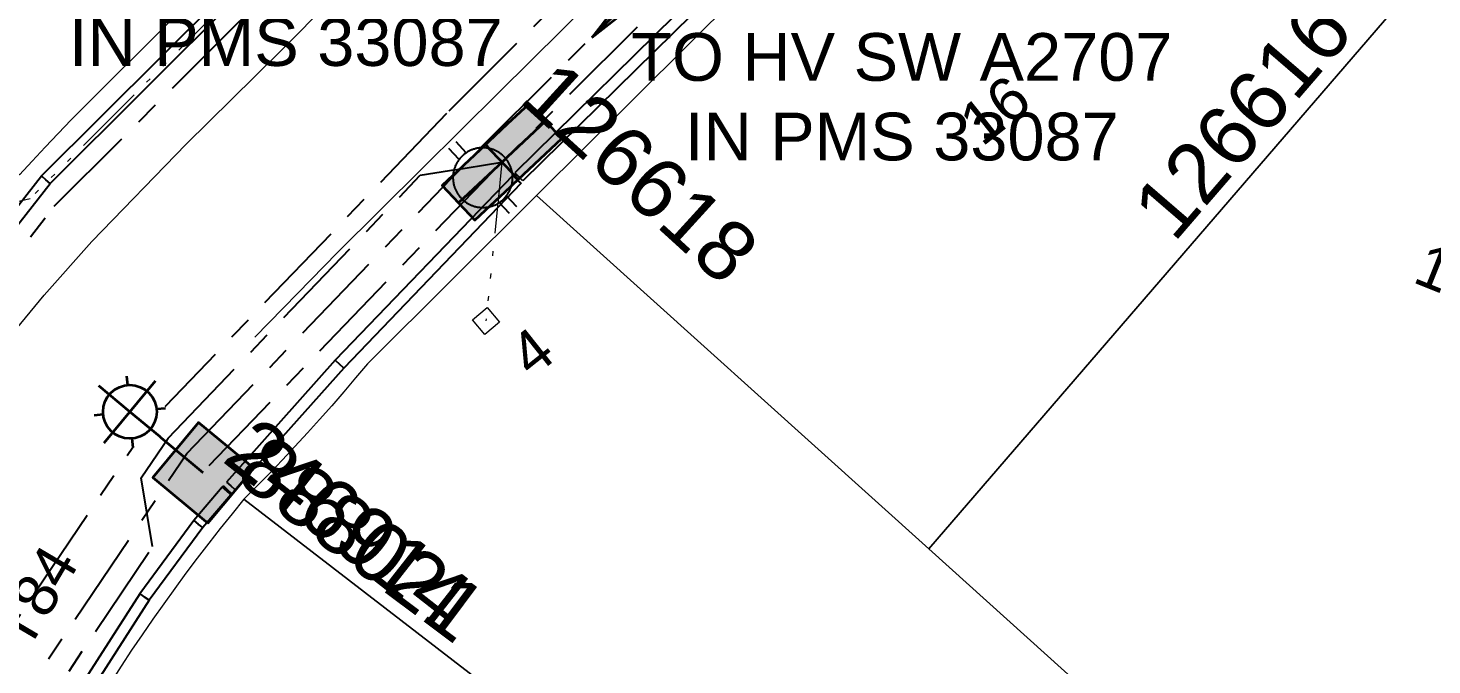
# Model space of a CAD drawing. Header units: metres. Extents: x 293418 to 294566, y 6233478 to 6234177.
# Drawn here: x 293794.6 to 293853.4, y 6233691.3 to 6233718 of the extents above; entities that cross this region are included whole.
import ezdxf
from ezdxf.enums import TextEntityAlignment as Align

# ---------------------------------------------------------------- set-up
doc = ezdxf.new("R2010")
doc.units = ezdxf.units.M
doc.linetypes.add('Cable Exist UG', pattern=[7, 4, -1, 1, -1])
doc.linetypes.add('PHANTOMX2', pattern=[6.6, 3, -0.75, 0.2, -0.75, 0.2, -0.75, 0.2, -0.75])
doc.layers.get('0').update_dxf_attribs({"color": 6})
doc.layers.add('_User Miscellaneous1_Cons Lines', color=6, linetype='Continuous', lineweight=13, transparency=0.7)
doc.layers.add('_User Miscellaneous3_Roads', color=7, linetype='Continuous', lineweight=13, transparency=0.5)
for name, color, linetype, lineweight in [('_User_HV_Exist', 1, 'Continuous', 35), ('_User_LV_Exist', 5, 'Continuous', 35), ('Cadastre Land Parcels_SP_EXT', 118, 'Continuous', 15), ('Mains_HV_EXT', 13, 'Continuous', 25), ('Mains_LV_EXT', 163, 'Continuous', 25), ('Mains_LV_SL_EXT', 135, 'Continuous', 25), ('Services_SP_EXT', 42, 'PHANTOMX2', 20)]:
    doc.layers.add(name, color=color, linetype=linetype, lineweight=lineweight)
for name, color, linetype in [('Duct_SP_EXT', 30, 'Continuous'), ('Equip_LV_EXT', 7, 'Continuous'), ('Equip_SP_SL_EXT', 7, 'Continuous'), ('SupportsUG_SP_LV_EXT', 7, 'Continuous'), ('SupportsUG_SP_LV_SL_EXT', 7, 'Continuous')]:
    doc.layers.add(name, color=color, linetype=linetype)
doc.layers.add('Features_HIDE', color=1, linetype='Continuous', plot=False)
doc.styles.add('COLUMN_LABEL', font='arial.ttf', dxfattribs={"height": 2})
doc.styles.add('iecARIAL', font='arial.ttf', dxfattribs={"height": 2})
doc.styles.add('POLE_LABEL', font='arial.ttf', dxfattribs={"height": 2})
doc.styles.add('SL_LABEL', font='arial.ttf', dxfattribs={"height": 2})
doc.styles.get("Standard").update_dxf_attribs({"font": 'arial.ttf'})

# ---------------------------------------------------------------- blocks, each defined once
blk = doc.blocks.new('*U562')
at = {"width": 0.9}
blk.add_attdef('LNUMBER', text='', height=1, rotation=140.26131, dxfattribs=at).set_placement((-4.743, 5.244), align=Align.MIDDLE_LEFT)
at = {"flags": 9}
for tag, p in [('LRATECODE', (-7.4, 0)), ('LOUTREACHVOCAB', (-7.2, 0)), ('LOUTREACH', (-7, 0)), ('LANTNUMBER', (-6.6, 0)), ('LNEW', (-6.4, 0)), ('LMASTVOCAB', (-6.2, 0)), ('LMAST', (-6, 0)), ('LLAMPVOCAB', (-5.8, 0)), ('LLAMP', (-5.6, 0)), ('LEXIST', (-5.4, 0)), ('LCHARGE3PERCENT', (-5.2, 0)), ('LCHARGE3', (-5, 0)), ('LCHARGE2PERCENT', (-4.8, 0)), ('LCHARGE2', (-4.6, 0)), ('LCHARGE1PERCENT', (-4.4, 0)), ('LCHARGE1', (-4.2, 0)), ('LCATEGORY', (-4, 0)), ('LBRACKETVOCAB', (-3.8, 0)), ('LBRACKET', (-3.6, 0)), ('LKINGHEIGHT', (-3.4, 0)), ('CREPLACE', (-3.2, 0)), ('CREMOVE', (-3, 0)), ('CNUMBER', (-2.8, 0)), ('CNEW', (-2.6, 0)), ('CEXIST', (-2.4, 0)), ('USAGE', (-2.2, 0)), ('STATE', (-2, 0)), ('OWNED_BY', (-1.8, 0)), ('ORIENTATION', (-1.6, 0)), ('OPERATING_VOLTAGE', (-1.4, 0)), ('NO_PHASES', (-1.2, 0)), ('LANTERN_TYPE', (-1, 0)), ('LANTERN_PURPOSE', (-0.8, 0)), ('CONTROL_TYPE', (-0.6, 0)), ('CONSTRUCTED_VOLTAGE', (-0.4, 0))]:
    blk.add_attdef(tag, text='', height=0.001, rotation=270, dxfattribs=at).set_placement(p, align=Align.MIDDLE_LEFT)
at = {"style": 'SL_LABEL', "flags": 9}
blk.add_attdef('STREET_CODE', text='', height=0.001, rotation=270, dxfattribs=at).set_placement((0.001, 0), align=Align.MIDDLE_LEFT)
at = {"flags": 1}
blk.add_attdef('Z', (0, 0), '', height=0.001, rotation=270, dxfattribs=at)
at = {"flags": 9}
for tag, p in [('LREMOVE', (0, -7.6)), ('LREPLACE', (0, -7.8)), ('LTYPE', (0, -8)), ('LTYPEVOCAB', (0, -8.2)), ('LEGEND', (0, -8.4)), ('SUBURB', (0, -8.6)), ('STREETNAME', (0, -8.8)), ('LOCATION', (0, -9)), ('NOTES', (0, -9.2)), ('MAINTAINED_BY', (0, -9.863))]:
    blk.add_attdef(tag, text='', height=0.001, dxfattribs=at).set_placement(p, align=Align.MIDDLE_LEFT)
blk.add_attdef('OPERATED_BY', (0, -9.607), '', height=0.001, dxfattribs=at)
at = {"layer": 'Features_HIDE', "width": 0.9}
blk.add_attdef('ASSET_NUM', text='', height=1, rotation=140.26131, dxfattribs=at).set_placement((-6.022, 3.706), align=Align.MIDDLE_LEFT)
blk.add_wipeout([(-4.374, 3.636), (-3.213, 4.051), (-1.997, 3.855), (-1.582, 2.695), (-1.778, 1.479), (-2.938, 1.063), (-4.155, 1.26), (-4.57, 2.42)])
for p, q in [((-3.076, 2.557), (-4.374, 3.636)), ((-3.213, 4.051), (-3.179, 3.677)), ((-3.076, 2.557), (-1.997, 3.855)), ((-4.57, 2.42), (-4.196, 2.454)), ((-4.155, 1.26), (-3.076, 2.557)), ((0, 0), (-3.076, 2.557)), ((-1.582, 2.695), (-1.956, 2.66)), ((-2.938, 1.063), (-2.973, 1.437))]:
    blk.add_line(p, q)
blk.add_circle((-3.076, 2.557), 1.125)
blk = doc.blocks.new('CCP_EXT')
at = {"flags": 9}
for tag, p in [('OWNED_BY', (0, -1)), ('USAGE', (0, -1.2)), ('STATE', (0, -1.8)), ('LEGEND', (0, -1.4)), ('LIFE_SUPPORT', (0, -1.6)), ('NOTES', (0, -2))]:
    blk.add_attdef(tag, text='', height=0.2, dxfattribs=at).set_placement(p, align=Align.MIDDLE_LEFT)
blk.add_wipeout([(0, 0.566), (0.566, 0), (0, -0.566), (-0.566, 0)])
blk.add_lwpolyline([(-0.566, 0), (0, 0.566), (0.566, 0), (0, -0.566), (-0.566, 0)])
at = {"flags": 1}
blk.add_attdef('Z', (0, 0), '', height=0.2, dxfattribs=at)
at = {"flags": 9}
for tag, p in [('CCP_TYPE', (0, 0)), ('OPERATING_VOLTAGE', (0, -0.6)), ('CONSTRUCTED_VOLTAGE', (0, -0.2)), ('NO_PHASES', (0, -0.4)), ('ORIENTATION', (0, -0.8))]:
    blk.add_attdef(tag, text='', height=0.2, dxfattribs=at).set_placement(p, align=Align.MIDDLE_LEFT)
blk = doc.blocks.new('LV_UG_LINKS_OPEN_EXT')
at = {"layer": 'Equip_LV_EXT'}
for tag, height, flags, p in [('ACTUAL_STATUS', 0.167, 9, (3.167, -1.667)), ('CONSTRUCTED_VOLTAGE', 0.167, 9, (3.167, -1.833)), ('NO_PHASES', 0.167, 9, (3.167, -2)), ('OPERATING_VOLTAGE', 0.2, 9, (3, -2.6)), ('ORIENTATION', 0.2, 9, (3, -2.8)), ('STATE', 0.2, 9, (3, -3)), ('SWITCH_TYPE', 0.2, 9, (3, -3.2)), ('USAGE', 0.2, 9, (3, -3.4)), ('NOTES', 0.2, 9, (3, -3.6)), ('OWNED_BY', 0.2, 9, (3, -3.8)), ('OPERATED_BY', 0.2, 9, (3, -4)), ('MAINTAINED_BY', 0.2, 9, (3, -4.2)), ('TYPE', 0.2, 9, (3, -4.6)), ('Z', 0.2, 1, (3, -4.8)), ('NUMBER_OF_PHASES', 0.2, 9, (3, -4.4))]:
    blk.add_attdef(tag, text='', height=height, dxfattribs=dict(at, flags=flags)).set_placement(p, align=Align.MIDDLE_LEFT)
blk.add_wipeout([(4, 1.25), (3.969, 1.25), (3.939, 1.248), (3.908, 1.247), (3.877, 1.244), (3.847, 1.241), (3.817, 1.236), (3.786, 1.232), (3.756, 1.226), (3.726, 1.22), (3.696, 1.213), (3.667, 1.205), (3.637, 1.196), (3.608, 1.187), (3.579, 1.177), (3.55, 1.166), (3.522, 1.155), (3.493, 1.143), (3.466, 1.13), (3.438, 1.117), (3.411, 1.102), (3.384, 1.088), (3.357, 1.072), (3.331, 1.056), (3.306, 1.039), (3.28, 1.022), (3.255, 1.004), (3.231, 0.985), (3.207, 0.966), (3.184, 0.947), (3.161, 0.926), (3.138, 0.905), (3.116, 0.884), (3.095, 0.862), (3.074, 0.839), (3.053, 0.816), (3.034, 0.793), (3.015, 0.769), (2.996, 0.745), (2.978, 0.72), (2.961, 0.694), (2.944, 0.669), (2.928, 0.643), (2.912, 0.616), (2.898, 0.589), (2.883, 0.562), (2.87, 0.534), (2.857, 0.507), (2.845, 0.478), (2.834, 0.45), (2.823, 0.421), (2.813, 0.392), (2.804, 0.363), (2.795, 0.333), (2.787, 0.304), (2.78, 0.274), (2.774, 0.244), (2.768, 0.214), (2.764, 0.183), (2.759, 0.153), (2.756, 0.123), (2.753, 0.092), (2.752, 0.061), (2.75, 0.031), (2.75, 0), (2.75, -0.031), (2.752, -0.061), (2.753, -0.092), (2.756, -0.123), (2.759, -0.153), (2.764, -0.183), (2.768, -0.214), (2.774, -0.244), (2.78, -0.274), (2.787, -0.304), (2.795, -0.333), (2.804, -0.363), (2.813, -0.392), (2.823, -0.421), (2.834, -0.45), (2.845, -0.478), (2.857, -0.507), (2.87, -0.534), (2.883, -0.562), (2.898, -0.589), (2.912, -0.616), (2.928, -0.643), (2.944, -0.669), (2.961, -0.694), (2.978, -0.72), (2.996, -0.745), (3.015, -0.769), (3.034, -0.793), (3.053, -0.816), (3.074, -0.839), (3.095, -0.862), (3.116, -0.884), (3.138, -0.905), (3.161, -0.926), (3.184, -0.947), (3.207, -0.966), (3.231, -0.985), (3.255, -1.004), (3.28, -1.022), (3.306, -1.039), (3.331, -1.056), (3.357, -1.072), (3.384, -1.088), (3.411, -1.102), (3.438, -1.117), (3.466, -1.13), (3.493, -1.143), (3.522, -1.155), (3.55, -1.166), (3.579, -1.177), (3.608, -1.187), (3.637, -1.196), (3.667, -1.205), (3.696, -1.213), (3.726, -1.22), (3.756, -1.226), (3.786, -1.232), (3.817, -1.236), (3.847, -1.241), (3.877, -1.244), (3.908, -1.247), (3.939, -1.248), (3.969, -1.25), (4, -1.25), (4.031, -1.25), (4.061, -1.248), (4.092, -1.247), (4.123, -1.244), (4.153, -1.241), (4.183, -1.236), (4.214, -1.232), (4.244, -1.226), (4.274, -1.22), (4.304, -1.213), (4.333, -1.205), (4.363, -1.196), (4.392, -1.187), (4.421, -1.177), (4.45, -1.166), (4.478, -1.155), (4.507, -1.143), (4.534, -1.13), (4.562, -1.117), (4.589, -1.102), (4.616, -1.088), (4.643, -1.072), (4.669, -1.056), (4.694, -1.039), (4.72, -1.022), (4.745, -1.004), (4.769, -0.985), (4.793, -0.966), (4.816, -0.947), (4.839, -0.926), (4.862, -0.905), (4.884, -0.884), (4.905, -0.862), (4.926, -0.839), (4.947, -0.816), (4.966, -0.793), (4.985, -0.769), (5.004, -0.745), (5.022, -0.72), (5.039, -0.694), (5.056, -0.669), (5.072, -0.643), (5.088, -0.616), (5.102, -0.589), (5.117, -0.562), (5.13, -0.534), (5.143, -0.507), (5.155, -0.478), (5.166, -0.45), (5.177, -0.421), (5.187, -0.392), (5.196, -0.363), (5.205, -0.333), (5.213, -0.304), (5.22, -0.274), (5.226, -0.244), (5.232, -0.214), (5.236, -0.183), (5.241, -0.153), (5.244, -0.123), (5.247, -0.092), (5.248, -0.061), (5.25, -0.031), (5.25, 0), (5.25, 0.031), (5.248, 0.061), (5.247, 0.092), (5.244, 0.123), (5.241, 0.153), (5.236, 0.183), (5.232, 0.214), (5.226, 0.244), (5.22, 0.274), (5.213, 0.304), (5.205, 0.333), (5.196, 0.363), (5.187, 0.392), (5.177, 0.421), (5.166, 0.45), (5.155, 0.478), (5.143, 0.507), (5.13, 0.534), (5.117, 0.562), (5.102, 0.589), (5.088, 0.616), (5.072, 0.643), (5.056, 0.669), (5.039, 0.694), (5.022, 0.72), (5.004, 0.745), (4.985, 0.769), (4.966, 0.793), (4.947, 0.816), (4.926, 0.839), (4.905, 0.862), (4.884, 0.884), (4.862, 0.905), (4.839, 0.926), (4.816, 0.947), (4.793, 0.966), (4.769, 0.985), (4.745, 1.004), (4.72, 1.022), (4.694, 1.039), (4.669, 1.056), (4.643, 1.072), (4.616, 1.088), (4.589, 1.102), (4.562, 1.117), (4.534, 1.13), (4.507, 1.143), (4.478, 1.155), (4.45, 1.166), (4.421, 1.177), (4.392, 1.187), (4.363, 1.196), (4.333, 1.205), (4.304, 1.213), (4.274, 1.22), (4.244, 1.226), (4.214, 1.232), (4.183, 1.236), (4.153, 1.241), (4.123, 1.244), (4.092, 1.247), (4.061, 1.248), (4.031, 1.25)]).dxf.layer = 'Equip_LV_EXT'
for p, q in [((3.792, 1.863), (3.792, 1.232)), ((4.208, 1.863), (4.208, 1.232)), ((3.792, -1.232), (3.792, -1.863)), ((4.208, -1.232), (4.208, -1.863))]:
    blk.add_line(p, q, dxfattribs=at)
at = {"layer": 'Equip_LV_EXT', "flags": 128}
blk.add_lwpolyline([(4, 1.25), (3.969, 1.25), (3.939, 1.248), (3.908, 1.247), (3.877, 1.244), (3.847, 1.241), (3.817, 1.236), (3.786, 1.232), (3.756, 1.226), (3.726, 1.22), (3.696, 1.213), (3.667, 1.205), (3.637, 1.196), (3.608, 1.187), (3.579, 1.177), (3.55, 1.166), (3.522, 1.155), (3.493, 1.143), (3.466, 1.13), (3.438, 1.117), (3.411, 1.102), (3.384, 1.088), (3.357, 1.072), (3.331, 1.056), (3.306, 1.039), (3.28, 1.022), (3.255, 1.004), (3.231, 0.985), (3.207, 0.966), (3.184, 0.947), (3.161, 0.926), (3.138, 0.905), (3.116, 0.884), (3.095, 0.862), (3.074, 0.839), (3.053, 0.816), (3.034, 0.793), (3.015, 0.769), (2.996, 0.745), (2.978, 0.72), (2.961, 0.694), (2.944, 0.669), (2.928, 0.643), (2.912, 0.616), (2.898, 0.589), (2.883, 0.562), (2.87, 0.534), (2.857, 0.507), (2.845, 0.478), (2.834, 0.45), (2.823, 0.421), (2.813, 0.392), (2.804, 0.363), (2.795, 0.333), (2.787, 0.304), (2.78, 0.274), (2.774, 0.244), (2.768, 0.214), (2.764, 0.183), (2.759, 0.153), (2.756, 0.123), (2.753, 0.092), (2.752, 0.061), (2.75, 0.031), (2.75, 0), (2.75, -0.031), (2.752, -0.061), (2.753, -0.092), (2.756, -0.123), (2.759, -0.153), (2.764, -0.183), (2.768, -0.214), (2.774, -0.244), (2.78, -0.274), (2.787, -0.304), (2.795, -0.333), (2.804, -0.363), (2.813, -0.392), (2.823, -0.421), (2.834, -0.45), (2.845, -0.478), (2.857, -0.507), (2.87, -0.534), (2.883, -0.562), (2.898, -0.589), (2.912, -0.616), (2.928, -0.643), (2.944, -0.669), (2.961, -0.694), (2.978, -0.72), (2.996, -0.745), (3.015, -0.769), (3.034, -0.793), (3.053, -0.816), (3.074, -0.839), (3.095, -0.862), (3.116, -0.884), (3.138, -0.905), (3.161, -0.926), (3.184, -0.947), (3.207, -0.966), (3.231, -0.985), (3.255, -1.004), (3.28, -1.022), (3.306, -1.039), (3.331, -1.056), (3.357, -1.072), (3.384, -1.088), (3.411, -1.102), (3.438, -1.117), (3.466, -1.13), (3.493, -1.143), (3.522, -1.155), (3.55, -1.166), (3.579, -1.177), (3.608, -1.187), (3.637, -1.196), (3.667, -1.205), (3.696, -1.213), (3.726, -1.22), (3.756, -1.226), (3.786, -1.232), (3.817, -1.236), (3.847, -1.241), (3.877, -1.244), (3.908, -1.247), (3.939, -1.248), (3.969, -1.25), (4, -1.25), (4.031, -1.25), (4.061, -1.248), (4.092, -1.247), (4.123, -1.244), (4.153, -1.241), (4.183, -1.236), (4.214, -1.232), (4.244, -1.226), (4.274, -1.22), (4.304, -1.213), (4.333, -1.205), (4.363, -1.196), (4.392, -1.187), (4.421, -1.177), (4.45, -1.166), (4.478, -1.155), (4.507, -1.143), (4.534, -1.13), (4.562, -1.117), (4.589, -1.102), (4.616, -1.088), (4.643, -1.072), (4.669, -1.056), (4.694, -1.039), (4.72, -1.022), (4.745, -1.004), (4.769, -0.985), (4.793, -0.966), (4.816, -0.947), (4.839, -0.926), (4.862, -0.905), (4.884, -0.884), (4.905, -0.862), (4.926, -0.839), (4.947, -0.816), (4.966, -0.793), (4.985, -0.769), (5.004, -0.745), (5.022, -0.72), (5.039, -0.694), (5.056, -0.669), (5.072, -0.643), (5.088, -0.616), (5.102, -0.589), (5.117, -0.562), (5.13, -0.534), (5.143, -0.507), (5.155, -0.478), (5.166, -0.45), (5.177, -0.421), (5.187, -0.392), (5.196, -0.363), (5.205, -0.333), (5.213, -0.304), (5.22, -0.274), (5.226, -0.244), (5.232, -0.214), (5.236, -0.183), (5.241, -0.153), (5.244, -0.123), (5.247, -0.092), (5.248, -0.061), (5.25, -0.031), (5.25, 0), (5.25, 0.031), (5.248, 0.061), (5.247, 0.092), (5.244, 0.123), (5.241, 0.153), (5.236, 0.183), (5.232, 0.214), (5.226, 0.244), (5.22, 0.274), (5.213, 0.304), (5.205, 0.333), (5.196, 0.363), (5.187, 0.392), (5.177, 0.421), (5.166, 0.45), (5.155, 0.478), (5.143, 0.507), (5.13, 0.534), (5.117, 0.562), (5.102, 0.589), (5.088, 0.616), (5.072, 0.643), (5.056, 0.669), (5.039, 0.694), (5.022, 0.72), (5.004, 0.745), (4.985, 0.769), (4.966, 0.793), (4.947, 0.816), (4.926, 0.839), (4.905, 0.862), (4.884, 0.884), (4.862, 0.905), (4.839, 0.926), (4.816, 0.947), (4.793, 0.966), (4.769, 0.985), (4.745, 1.004), (4.72, 1.022), (4.694, 1.039), (4.669, 1.056), (4.643, 1.072), (4.616, 1.088), (4.589, 1.102), (4.562, 1.117), (4.534, 1.13), (4.507, 1.143), (4.478, 1.155), (4.45, 1.166), (4.421, 1.177), (4.392, 1.187), (4.363, 1.196), (4.333, 1.205), (4.304, 1.213), (4.274, 1.22), (4.244, 1.226), (4.214, 1.232), (4.183, 1.236), (4.153, 1.241), (4.123, 1.244), (4.092, 1.247), (4.061, 1.248), (4.031, 1.25)], close=True, dxfattribs=at)
blk = doc.blocks.new('PILLAR_EXT')
blk.add_hatch(color=256).paths.add_polyline_path([(-2.5, 1), (-2.5, -1), (2.5, -1), (2.5, 1)])
for p, q in [((0, 1), (0, -1)), ((-2.5, 0), (2.5, 0))]:
    blk.add_line(p, q)
at = {"ltscale": 10}
blk.add_line((2.5, 0), (-2.5, 0), dxfattribs=at)
blk.add_lwpolyline([(-2.5, -1), (-1.25, -1), (1.25, -1), (2.5, -1), (2.5, 1), (-2.5, 1)], close=True)
at = {"width": 0.9, "flags": 8}
blk.add_attdef('ASSET_NUM', text='', height=2, rotation=90, dxfattribs=at).set_placement((-2, 4), align=Align.MIDDLE_LEFT)
for tag, p, flags in [('OWNED_BY', (0, -0.2), 9), ('STATE', (0, -0.4), 9), ('SUPPORT_TYPE', (0, -0.6), 9), ('USAGE', (0, -0.8), 9), ('LEGEND', (0, -1), 9), ('LOCATION', (0, -1.2), 9), ('STREETNAME', (0, -1.8), 9), ('NOTES', (0, -1.4), 9), ('PARENT', (0, -1.6), 9), ('SUBURB', (0, -2), 1)]:
    blk.add_attdef(tag, p, '', height=0.2, dxfattribs=dict(flags=flags))
blk = doc.blocks.new('*U528')
h = blk.add_hatch(color=256)
h.dxf.hatch_style = 1
h.paths.add_polyline_path([(-2.818, -2.839), (0.355, -0.352), (-0.355, 0.352)])
blk.add_line((-0.352, -0.355), (-2.818, -2.839))
at = {"flags": 128}
blk.add_lwpolyline([(-2.818, -2.839), (0.355, -0.352), (-0.355, 0.352)], close=True, dxfattribs=at)
blk.add_circle((0, 0), 0.0001)
blk = doc.blocks.new('COLUMN_EXT')
blk.add_hatch(color=256).paths.add_polyline_path([(1.5, -1.5), (1.5, 1.5), (-1.5, 1.5), (-1.5, -1.5)])
blk.add_lwpolyline([(1.5, 1.5), (-1.5, 1.5), (-1.5, -1.5), (1.5, -1.5)], close=True)
at = {"flags": 9}
for tag, p in [('SUBURB', (-1.813, 1.8)), ('NOTES', (-1.813, 2)), ('STREETNAME', (-1.813, 1.6)), ('LOCATION', (-1.813, 1.4)), ('LEGEND', (-1.813, 1.2)), ('OWNED_BY', (-1.813, 0.6)), ('USAGE', (-1.813, 1)), ('STATE', (-1.813, 0.8)), ('COLUMN_TYPE', (-1.813, 0.4))]:
    blk.add_attdef(tag, text='', height=0.2, rotation=180, dxfattribs=at).set_placement(p, align=Align.MIDDLE_LEFT)
at = {"flags": 1}
blk.add_attdef('Z', (-1.813, 2.351), '', height=0.2, rotation=180, dxfattribs=at)
at = {"flags": 9}
for tag, style, p in [('STRUCTURE_PLANT_NUMBER', 'POLE_LABEL', (-1.813, -0.031)), ('STREET_CODE', 'COLUMN_LABEL', (-1.813, 0.2))]:
    blk.add_attdef(tag, text='', height=0.2, rotation=180, dxfattribs=dict(at, style=style)).set_placement(p, align=Align.MIDDLE_LEFT)
at = {"style": 'COLUMN_LABEL', "width": 0.9, "flags": 8}
blk.add_attdef('ASSET_NUM', text='', height=2, rotation=270, dxfattribs=at).set_placement((2, -4), align=Align.MIDDLE_LEFT)

msp = doc.modelspace()

# ---------------------------------------------------------------- linework, layer by layer
at = {"layer": '_User Miscellaneous1_Cons Lines', "flags": 128}
msp.add_lwpolyline([(293910.193, 6233798.197, -0.026616), (293883.543, 6233815.678), (293879.766, 6233818.5), (293875.968, 6233821.434), (293872.29, 6233824.322), (293867.139, 6233828.367), (293861.988, 6233832.412), (293856.045, 6233837.079), (293850.577, 6233841.372), (293848.334, 6233843.133), (293846.17, 6233845.31, 0), (293842.01, 6233849.493), (293835.734, 6233855.804), (293818.328, 6233873.306, 0.17303)], format="xyb", dxfattribs=at)
at = {"layer": '_User Miscellaneous3_Roads'}
for p, q in [((293821.246, 6233722.221, 102.028), (293816.958, 6233717.937, 101.774)), ((293805.053, 6233716.941, 101.382), (293808.285, 6233720.202, 101.566)), ((293816.958, 6233717.937, 101.774), (293814.327, 6233715.328, 101.624)), ((293801.215, 6233713.158, 101.154), (293805.053, 6233716.941, 101.382)), ((293814.327, 6233715.328, 101.624), (293811.117, 6233712.146, 101.437)), ((293797.26, 6233709.075, 100.93), (293801.215, 6233713.158, 101.154)), ((293811.117, 6233712.146, 101.437), (293807.549, 6233708.606, 101.214)), ((293795.264, 6233706.819, 100.811), (293797.26, 6233709.075, 100.93)), ((293807.549, 6233708.606, 101.214), (293805.872, 6233706.896, 101.119)), ((293792.848, 6233703.905, 100.664), (293795.264, 6233706.819, 100.811)), ((293805.872, 6233706.896, 101.119), (293804.084, 6233705.062, 101.013))]:
    msp.add_line(p, q, dxfattribs=at)
at = {"layer": '_User_HV_Exist', "linetype": 'Cable Exist UG', "flags": 128}
for points in [[(293895.176, 6233811.155, 0.034696), (293912.718, 6233800.201), (293924.912, 6233793.909), (293921.761, 6233787.834, 0.076991), (293909.658, 6233757.394, 0.076324), (293907.612, 6233733.595), (293907.962, 6233717.911), (293892.304, 6233717.093), (293883.201, 6233716.849, -0.214624), (293844.158, 6233734.191), (293843.559, 6233734.865), (293832.581, 6233734.883), (293819.103, 6233721.416)], [(293820.017, 6233719.456), (293833.63, 6233733.031), (293842.553, 6233733.025, 0.20274), (293880.766, 6233714.85, 0.00622), (293892.353, 6233715.098), (293908.061, 6233715.909), (293908.467, 6233700.054)]]:
    msp.add_lwpolyline(points, format="xyb", dxfattribs=at)
at = {"layer": 'Cadastre Land Parcels_SP_EXT', "linetype": 'Continuous'}
for points in [[(293794.765, 6233712.444), (293795.306, 6233713.024), (293795.85, 6233713.598), (293796.4, 6233714.168), (293796.954, 6233714.734), (293797.513, 6233715.294), (293804.371, 6233722.114), (293780.618, 6233745.996), (293778.491, 6233743.881), (293769.422, 6233734.404), (293794.231, 6233711.86), (293794.765, 6233712.444)], [(293836.393, 6233675.502), (293845.395, 6233684.417), (293832.316, 6233696.203), (293815.893, 6233711.001), (293808.802, 6233703.948), (293808.31, 6233703.359), (293807.814, 6233702.774), (293807.311, 6233702.195), (293806.803, 6233701.62), (293806.288, 6233701.051), (293805.769, 6233700.485), (293805.244, 6233699.927), (293804.713, 6233699.372), (293804.177, 6233698.823), (293803.635, 6233698.279), (293834.983, 6233674.104), (293836.393, 6233675.502)], [(293834.983, 6233674.104), (293803.635, 6233698.279), (293803.136, 6233697.668), (293802.643, 6233697.051), (293802.157, 6233696.43), (293801.677, 6233695.804), (293801.203, 6233695.173), (293800.734, 6233694.537), (293800.273, 6233693.896), (293799.818, 6233693.251), (293799.37, 6233692.6), (293798.929, 6233691.946), (293798.494, 6233691.287), (293798.065, 6233690.624), (293797.644, 6233689.957), (293797.229, 6233689.285), (293796.821, 6233688.609), (293796.42, 6233687.929), (293796.026, 6233687.244), (293795.638, 6233686.556), (293795.258, 6233685.864), (293793.106, 6233681.9), (293825.239, 6233664.452), (293834.983, 6233674.104)]]:
    msp.add_lwpolyline(points, close=True, dxfattribs=at)
for points in [[(293834.805, 6233729.809), (293815.893, 6233711.001), (293832.316, 6233696.203), (293852.982, 6233720.172)], [(293853.527, 6233719.833), (293852.982, 6233720.172), (293832.316, 6233696.203), (293845.395, 6233684.417)]]:
    msp.add_lwpolyline(points, dxfattribs=at)
at = {"layer": 'Duct_SP_EXT'}
for p, q in [((293795.158, 6233711.822), (293804.902, 6233721.54)), ((293795.517, 6233711.503), (293805.241, 6233721.2)), ((293789.443, 6233704.545), (293795.158, 6233711.822)), ((293789.826, 6233704.255), (293795.517, 6233711.503)), ((293795.158, 6233711.822), (293795.338, 6233711.662)), ((293795.517, 6233711.503), (293795.338, 6233711.662)), ((293807.459, 6233704.097), (293802.908, 6233698.995)), ((293807.812, 6233703.771), (293803.266, 6233698.676)), ((293807.459, 6233704.097), (293807.635, 6233703.934)), ((293807.812, 6233703.771), (293807.635, 6233703.934)), ((293802.723, 6233698.783), (293801.531, 6233697.383)), ((293803.081, 6233698.464), (293801.908, 6233697.085)), ((293802.772, 6233698.835), (293802.723, 6233698.783)), ((293802.723, 6233698.783), (293802.902, 6233698.624)), ((293802.772, 6233698.835), (293802.947, 6233698.671)), ((293803.081, 6233698.464), (293802.902, 6233698.624)), ((293802.908, 6233698.995), (293803.087, 6233698.835)), ((293803.122, 6233698.507), (293802.947, 6233698.671)), ((293803.122, 6233698.507), (293803.081, 6233698.464)), ((293803.266, 6233698.676), (293803.087, 6233698.835)), ((293801.531, 6233697.383), (293799.273, 6233694.315)), ((293801.531, 6233697.383), (293801.72, 6233697.234)), ((293801.908, 6233697.085), (293799.668, 6233694.043)), ((293801.908, 6233697.085), (293801.72, 6233697.234)), ((293799.273, 6233694.315), (293796.864, 6233690.569)), ((293799.668, 6233694.043), (293797.274, 6233690.319)), ((293799.273, 6233694.315), (293799.47, 6233694.179)), ((293799.668, 6233694.043), (293799.47, 6233694.179))]:
    msp.add_line(p, q, dxfattribs=at)
at = {"layer": 'Mains_LV_EXT', "linetype": 'Cable Exist UG'}
msp.add_lwpolyline([(293774.331, 6233676.519), (293775.997, 6233679.628), (293775.997, 6233679.628), (293780.293, 6233687.648), (293782.902, 6233692.519), (293787.304, 6233699.817), (293795.69, 6233710.553), (293805.912, 6233720.767)], dxfattribs=at)
at = {"layer": 'Services_SP_EXT'}
msp.add_lwpolyline([(293805.943, 6233720.797), (293803.694, 6233719.887), (293794.673, 6233710.864), (293789.047, 6233709.536)], dxfattribs=at)

# ---------------------------------------------------------------- block references
at = {"layer": '_User_HV_Exist'}
msp.add_blockref('*U528', (293821.029, 6233720.465), dxfattribs=at)
at = {"layer": '_User_LV_Exist'}
ref = msp.add_blockref('PILLAR_EXT', (293853.905, 6233722.041), dxfattribs=dict(at, rotation=148.2792857686622))
ref.add_attrib('ASSET_NUM', '126616', dxfattribs={"layer": '0', "height": 2.5, "rotation": 49.23179, "style": 'iecARIAL'}).set_placement((293849.251, 6233718.627), align=Align.MIDDLE_RIGHT)
at = {"layer": 'SupportsUG_SP_LV_EXT'}
ref = msp.add_blockref('PILLAR_EXT', (293853.905, 6233722.041), dxfattribs=dict(at, rotation=148.2792857686622))
ref.add_attrib('ASSET_NUM', '126616', dxfattribs={"layer": '0', "height": 2.5, "rotation": 49.23179, "style": 'iecARIAL'}).set_placement((293849.251, 6233718.627), align=Align.MIDDLE_RIGHT)

# ---------------------------------------------------------------- texts
at = {"layer": '_User_HV_Exist', "char_height": 2, "attachment_point": 5}
for s, insert in [('TO HV SW A2709 IN PMS 33087', (293805.388, 6233719.081)), ('TO HV SW A2707 IN PMS 33087', (293831.191, 6233715.124))]:
    msp.add_mtext_dynamic_manual_height_columns(s, width=24.52845, gutter_width=12.5, heights=[0], dxfattribs=dict(at, insert=insert))
at = {"layer": 'Features_HIDE'}
for s, rotation, p in [('16', 38.40552, (293834.548, 6233713.013)), ('18', 338.19859, (293852.526, 6233707.391)), ('4', 38.4089, (293815.69, 6233703.317))]:
    msp.add_text(s, height=1.8, rotation=rotation, dxfattribs=at).set_placement(p)
at = {"layer": 'Mains_LV_EXT'}
msp.add_text('T84', height=1.8, rotation=59.49686, dxfattribs=at).set_placement((293794.569, 6233691.868))

# ---------------------------------------------------------------- next in the draw order: block references
at = {"layer": 'Equip_LV_EXT', "rotation": 223.1549428350571}
msp.add_blockref('LV_UG_LINKS_OPEN_EXT', (293816.556, 6233714.485), dxfattribs=at)
at = {"layer": 'Services_SP_EXT', "rotation": 85.154942796073}
msp.add_blockref('CCP_EXT', (293813.769, 6233705.743), dxfattribs=at)

# ---------------------------------------------------------------- next in the draw order: linework, layer by layer
at = {"layer": 'Duct_SP_EXT'}
for p, q in [((293826.244, 6233723.029), (293814.98, 6233711.956)), ((293826.58, 6233722.687), (293815.316, 6233711.613)), ((293814.893, 6233711.844), (293807.459, 6233704.097)), ((293815.239, 6233711.511), (293807.812, 6233703.771)), ((293814.893, 6233711.844), (293815.066, 6233711.678)), ((293814.98, 6233711.956), (293815.148, 6233711.785)), ((293815.239, 6233711.511), (293815.066, 6233711.678)), ((293815.316, 6233711.613), (293815.148, 6233711.785))]:
    msp.add_line(p, q, dxfattribs=at)
at = {"layer": 'Mains_HV_EXT', "linetype": 'Cable Exist UG'}
for points in [[(293698.113, 6233549.025), (293697.766, 6233550.641), (293702.776, 6233559.944), (293702.776, 6233559.944), (293717.575, 6233551.927), (293728.142, 6233572.449), (293728.142, 6233572.449), (293728.874, 6233573.897), (293750.544, 6233613.971), (293782.709, 6233673.317), (293788.661, 6233684.311), (293790.924, 6233688.49), (293799.664, 6233701.468), (293812.232, 6233714.551), (293832.581, 6233734.883), (293843.559, 6233734.865), (293844.158, 6233734.191), (293844.158, 6233734.191, 0.201406), (293880.82, 6233716.842), (293880.82, 6233716.842), (293883.201, 6233716.849), (293892.304, 6233717.093), (293907.962, 6233717.911), (293907.939, 6233720.443)], [(293698.125, 6233548.648), (293699.888, 6233549.163), (293704.223, 6233556.886), (293704.223, 6233556.886), (293718.726, 6233549.026), (293730.626, 6233572.971), (293730.626, 6233572.971), (293752.296, 6233613.019), (293784.478, 6233672.358), (293790.433, 6233683.351), (293792.648, 6233687.447), (293801.246, 6233700.196), (293813.681, 6233713.137), (293833.63, 6233733.031), (293842.553, 6233733.025), (293842.553, 6233733.025, 0.20274), (293880.766, 6233714.85), (293880.766, 6233714.85), (293883.205, 6233714.855), (293883.205, 6233714.855), (293892.353, 6233715.098), (293908.061, 6233715.909), (293908.222, 6233710.108)]]:
    msp.add_lwpolyline(points, format="xyb", dxfattribs=at)
at = {"layer": 'Mains_LV_EXT', "linetype": 'Cable Exist UG'}
for points in [[(293805.943, 6233720.797), (293810.142, 6233719.518), (293810.142, 6233719.518), (293819.385, 6233728.297), (293825.062, 6233722.989), (293814.437, 6233712.403)], [(293785.623, 6233671.932), (293787.084, 6233675.103), (293787.084, 6233675.103), (293791.326, 6233682.867), (293793.519, 6233686.922), (293799.809, 6233696.294), (293799.324, 6233699.168), (293799.324, 6233699.168), (293800.454, 6233700.832), (293811.019, 6233711.848), (293814.437, 6233712.403)]]:
    msp.add_lwpolyline(points, dxfattribs=at)
at = {"layer": 'Mains_LV_SL_EXT', "linetype": 'Cable Exist UG'}
msp.add_lwpolyline([(293814.437, 6233712.403), (293802.167, 6233699.68)], dxfattribs=at)
at = {"layer": 'Services_SP_EXT'}
msp.add_lwpolyline([(293814.437, 6233712.403), (293813.769, 6233705.743)], dxfattribs=at)

# ---------------------------------------------------------------- next in the draw order: block references
at = {"layer": '_User_LV_Exist'}
ref = msp.add_blockref('PILLAR_EXT', (293814.437, 6233712.403), dxfattribs=dict(at, rotation=223.1549428350571))
ref.add_attrib('ASSET_NUM', '126618', dxfattribs={"layer": '0', "height": 2.5, "rotation": 317.67237, "style": 'iecARIAL'}).set_placement((293815.937, 6233715.903), align=Align.MIDDLE_LEFT)
at = {"layer": 'SupportsUG_SP_LV_EXT'}
ref = msp.add_blockref('PILLAR_EXT', (293814.437, 6233712.403), dxfattribs=dict(at, rotation=223.1549428350571))
ref.add_attrib('ASSET_NUM', '126618', dxfattribs={"layer": '0', "height": 2.5, "rotation": 317.67237, "style": 'iecARIAL'}).set_placement((293815.937, 6233715.903), align=Align.MIDDLE_LEFT)

# ---------------------------------------------------------------- next in the draw order: block references
at = {"layer": 'Equip_SP_SL_EXT'}
ref = msp.add_blockref('*U562', (293801.93, 6233699.384), dxfattribs=at)
ref.add_attrib('ASSET_NUM', '246914', dxfattribs={"layer": 'Features_HIDE', "height": 2.5, "rotation": 321.89109, "style": 'iecARIAL'}).set_placement((293803.43, 6233700.884), align=Align.MIDDLE_LEFT)

# ---------------------------------------------------------------- next in the draw order: block references
at = {"layer": 'SupportsUG_SP_LV_SL_EXT'}
ref = msp.add_blockref('COLUMN_EXT', (293801.93, 6233699.384), dxfattribs=dict(at, rotation=230.2622027009528))
ref.add_attrib('ASSET_NUM', '888021', dxfattribs={"layer": '0', "height": 2.5, "rotation": 323.1484, "style": 'COLUMN_LABEL'}).set_placement((293803.93, 6233700.134), align=Align.MIDDLE_LEFT)

# ---------------------------------------------------------------- next in the draw order: block references
at = {"layer": '_User_LV_Exist'}
ref = msp.add_blockref('*U562', (293801.93, 6233699.384), dxfattribs=at)
ref.add_attrib('ASSET_NUM', '246914', dxfattribs={"layer": 'Features_HIDE', "height": 2.5, "rotation": 321.89109, "style": 'iecARIAL'}).set_placement((293803.43, 6233700.884), align=Align.MIDDLE_LEFT)

# ---------------------------------------------------------------- next in the draw order: block references
ref = msp.add_blockref('COLUMN_EXT', (293801.93, 6233699.384), dxfattribs=dict(at, rotation=230.2622027009528))
ref.add_attrib('ASSET_NUM', '888021', dxfattribs={"layer": '0', "height": 2.5, "rotation": 323.1484, "style": 'COLUMN_LABEL'}).set_placement((293803.93, 6233700.134), align=Align.MIDDLE_LEFT)

doc.saveas('drawing.dxf')
